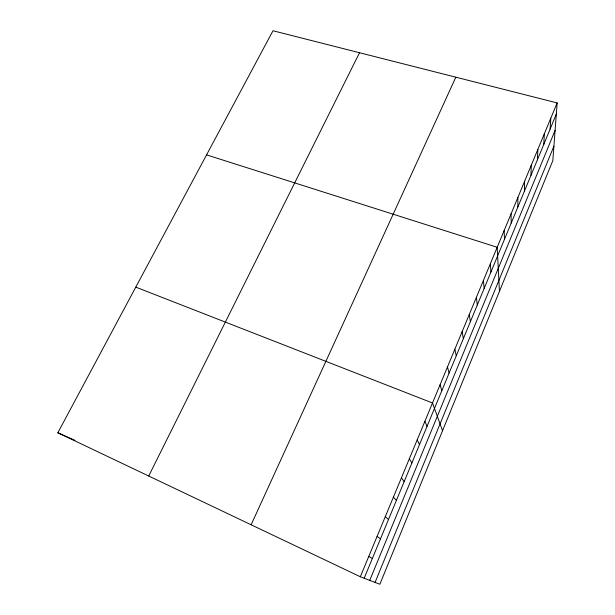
<?xml version="1.0" encoding="UTF-8"?>
<svg xmlns="http://www.w3.org/2000/svg" width="615" height="615" viewBox="0 0 615 615"><rect width="100%" height="100%" fill="white"/><g stroke="black" fill="none" stroke-linecap="round" stroke-linejoin="round"><path stroke-width="0.92" d="M517.861 207.001L517.876 197.477M524.449 191.081L524.61 181.264M530.968 175.344L531.268 165.235M537.41 159.777L537.856 149.391M543.783 144.387L544.36 133.724M550.079 129.173L550.794 118.241M557.152 102.928L552.831 160.6L379.87 584.25L360.329 576.755L57.848 432.76L272.991 30.75L557.152 102.928L360.329 576.755M375.065 582.405L553.907 146.201M369.738 580.368L555.091 130.434M364.18 578.231L556.314 114.121M251.128 524.772L455.83 77.198M148.715 476.01L359.514 52.729M206.563 154.872L497.189 247.284L499.449 291.356M135.784 287.128L432.514 402.986L442.546 430.723M57.848 432.76L75.007 440.386M368.762 556.46L372.382 558.42M377.087 536.418L380.485 538.855M385.305 516.631L388.48 519.529M393.423 497.097L396.383 500.441M401.434 477.801L404.186 481.591M409.344 458.752L411.896 462.964M417.162 439.933L419.515 444.568M424.888 421.344L427.041 426.387M440.048 384.844L441.831 390.671M447.489 366.924L449.088 373.128M454.846 349.22L456.269 355.785M462.111 331.723L463.364 338.65M469.291 314.434L470.375 321.714M476.394 297.353L477.302 304.971M483.405 280.463L484.159 288.42M490.34 263.774L490.931 272.053M504.169 230.479L504.454 239.396M511.065 213.882L511.196 223.107"/></g></svg>
